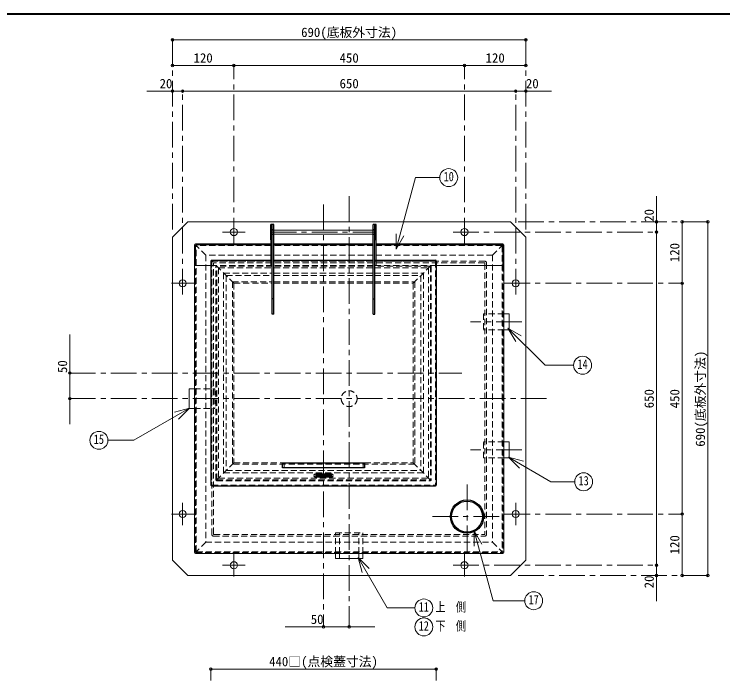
# Model space of a CAD drawing. Units: millimetres at full size, sheet at 1:10; some dimension numbers follow another scale. Extents: x -2123 to 1927, y -1358 to 1452.
# Drawn here: x -752 to 631, y 157 to 1452 of the extents above; entities that cross this region are included whole.
import ezdxf
from ezdxf.enums import TextEntityAlignment as Align

# ---------------------------------------------------------------- set-up
doc = ezdxf.new("R2010")
doc.units = ezdxf.units.MM
doc.header["$LTSCALE"] = 10
doc.header["$PDMODE"] = 32
doc.header["$PDSIZE"] = 5
doc.linetypes.add('CHAIN1', pattern=[8, 5, -1, 1, -1])
doc.linetypes.add('DASHED1', pattern=[1.8, 1.2, -0.6])
doc.layers.add('0-0', color=4, linetype='Continuous', lineweight=9)
doc.styles.add('ＭＳ ゴシック', font='')
doc.styles.get('ＭＳ ゴシック').set_extended_font_data('MS Gothic')

msp = doc.modelspace()

# ---------------------------------------------------------------- linework, layer by layer
at = {"layer": '0-0', "color": 1, "lineweight": 40}
msp.add_line((1927.2, 1451.91), (-2122.8, 1451.91), dxfattribs=at)
at = {"layer": '0-0', "linetype": 'CHAIN1'}
for p, q in [((-442.8, 1401.91), (-442.8, 1031.91)), ((247.2, 1401.91), (247.2, 1031.91)), ((-322.8, 1004.91), (-322.8, 1351.91)), ((127.2, 1004.91), (127.2, 1351.91)), ((-422.8, 904.91), (-422.8, 1301.91)), ((227.2, 904.91), (227.2, 1301.91)), ((-97.8, 1096.91), (-97.8, 256.91)), ((-147.8, 1080.91), (-147.8, 256.91)), ((602.2, 1046.91), (232.2, 1046.91)), ((-344.8, 1026.91), (-300.8, 1026.91)), ((-250.8, 1026.91), (-44.8, 1026.91)), ((105.2, 1026.91), (502.2, 1026.91)), ((-444.8, 926.91), (-400.8, 926.91)), ((205.2, 926.91), (552.2, 926.91)), ((239.2, 851.91), (139.2, 851.91)), ((-642.8, 751.91), (122.2, 751.91)), ((-642.8, 701.91), (297.2, 701.91)), ((239.2, 601.91), (139.2, 601.91)), ((132.2, 404.41), (132.2, 539.41)), ((-422.8, 454.91), (-422.8, 498.91)), ((227.2, 454.91), (227.2, 498.91)), ((-444.8, 476.91), (-400.8, 476.91)), ((64.7, 471.91), (199.7, 471.91)), ((205.2, 476.91), (552.2, 476.91)), ((-322.8, 354.91), (-322.8, 398.91)), ((127.2, 354.91), (127.2, 398.91)), ((-344.8, 376.91), (-300.8, 376.91)), ((105.2, 376.91), (502.2, 376.91)), ((602.2, 356.91), (232.2, 356.91)), ((-367.8, -7.59), (-367.8, 174.41)), ((72.2, -7.59), (72.2, 174.41))]:
    msp.add_line(p, q, dxfattribs=at)
at = {"layer": '0-0'}
for p, q in [((-442.8, 1401.91), (247.2, 1401.91)), ((-442.8, 1351.91), (-322.8, 1351.91)), ((-322.8, 1351.91), (127.2, 1351.91)), ((127.2, 1351.91), (247.2, 1351.91)), ((-492.8, 1301.91), (-422.8, 1301.91)), ((-422.8, 1301.91), (227.2, 1301.91)), ((297.2, 1301.91), (227.2, 1301.91)), ((502.2, 1096.91), (502.2, 1026.91)), ((-442.8, 1016.91), (-412.8, 1046.91)), ((217.2, 1046.91), (-412.8, 1046.91)), ((217.2, 1046.91), (247.2, 1016.91)), ((552.2, 926.91), (552.2, 1046.91)), ((602.2, 356.91), (602.2, 1046.91)), ((502.2, 376.91), (502.2, 1026.91)), ((-442.8, 386.91), (-442.8, 1016.91)), ((247.2, 386.91), (247.2, 1016.91)), ((552.2, 476.91), (552.2, 926.91)), ((-642.8, 826.91), (-642.8, 651.91)), ((552.2, 356.91), (552.2, 476.91)), ((-124.3, 399.91), (-124.3, 389.91)), ((-116.8, 389.91), (-124.3, 389.91)), ((-78.8, 389.91), (-71.3, 389.91)), ((-71.3, 399.91), (-71.3, 389.91)), ((-412.8, 356.91), (-442.8, 386.91)), ((247.2, 386.91), (217.2, 356.91)), ((502.2, 306.91), (502.2, 376.91)), ((-412.8, 356.91), (217.2, 356.91)), ((-222.8, 256.91), (-47.8, 256.91)), ((-367.8, 174.41), (72.2, 174.41))]:
    msp.add_line(p, q, dxfattribs=at)
at = {"layer": '0-0', "color": 7, "lineweight": 18}
for p, q in [((-5.91, 993.43), (31.51, 1133.09)), ((78.98, 1133.09), (31.51, 1133.09)), ((-50.8, 1030.91), (-244.8, 1030.91)), ((-250.8, 1011.91), (-250.8, 971.91)), ((-50.8, 1022.91), (-244.8, 1022.91)), ((-44.8, 1011.91), (-44.8, 971.91)), ((-5.91, 993.43), (-5.91, 1023.43)), ((-5.91, 993.43), (9.09, 1019.41)), ((-399.8, 401.91), (-399.8, 1001.91)), ((-250.8, 1003.91), (-397.8, 1003.91)), ((-397.8, 1001.91), (-397.8, 961.91)), ((-250.8, 1001.91), (-397.8, 1001.91)), ((-50.8, 1003.91), (-244.8, 1003.91)), ((-50.8, 1001.91), (-244.8, 1001.91)), ((202.2, 1003.91), (-44.8, 1003.91)), ((202.2, 1001.91), (-44.8, 1001.91)), ((202.2, 1001.91), (202.2, 961.91)), ((204.2, 1001.91), (204.2, 401.91)), ((-367.8, 961.91), (-397.8, 961.91)), ((202.2, 961.91), (72.2, 961.91)), ((214.2, 867.41), (204.2, 867.41)), ((214.2, 867.41), (214.2, 836.41)), ((204.2, 836.41), (214.2, 836.41)), ((212.17, 839.4), (238.15, 824.4)), ((212.17, 839.4), (284.49, 767.08)), ((212.17, 839.4), (227.17, 813.42)), ((284.49, 767.08), (340.25, 767.08)), ((-409.8, 682.91), (-409.8, 720.91)), ((-399.8, 720.91), (-409.8, 720.91)), ((-409.59, 683.21), (-517.95, 620.64)), ((-409.59, 683.21), (-438.57, 675.44)), ((-409.59, 683.21), (-430.8, 661.99)), ((-399.8, 682.91), (-409.8, 682.91)), ((-568.78, 620.64), (-517.95, 620.64)), ((204.2, 617.41), (214.2, 617.41)), ((214.2, 586.41), (214.2, 617.41)), ((214.2, 586.41), (204.2, 586.41)), ((213.26, 587.49), (234.47, 566.28)), ((213.26, 587.49), (242.24, 579.72)), ((213.26, 587.49), (295.89, 539.78)), ((342.33, 539.78), (295.89, 539.78)), ((146.43, 444.2), (146.43, 414.2)), ((146.43, 444.2), (161.43, 418.22)), ((-397.8, 399.91), (202.2, 399.91)), ((-116.8, 399.91), (-116.8, 389.91)), ((-116.8, 389.91), (-78.8, 389.91)), ((-80.24, 391.93), (-72.48, 362.95)), ((-80.24, 391.93), (-59.03, 370.72)), ((-80.24, 391.93), (-23.5, 293.65)), ((-78.8, 399.91), (-78.8, 389.91)), ((-23.5, 293.65), (30.4, 293.65))]:
    msp.add_line(p, q, dxfattribs=at)
at = {"layer": '0-0', "color": 5, "lineweight": 25}
for p, q in [((-250.8, 1011.91), (-250.8, 1041.91)), ((-247.8, 866.91), (-247.8, 1041.91)), ((-44.8, 1041.91), (-50.8, 1041.91)), ((-50.8, 866.91), (-50.8, 1041.91)), ((-47.8, 866.91), (-47.8, 1041.91)), ((-44.8, 1011.91), (-44.8, 1041.91)), ((-247.8, 1011.91), (-250.8, 1011.91)), ((-44.8, 1011.91), (-47.8, 1011.91)), ((-367.8, 970.41), (-367.8, 533.41)), ((-366.3, 971.91), (-247.8, 971.91)), ((-244.8, 971.91), (-50.8, 971.91)), ((-47.8, 971.91), (70.7, 971.91)), ((72.2, 970.41), (72.2, 533.41)), ((-244.8, 896.91), (-247.8, 896.91)), ((-50.8, 896.91), (-47.8, 896.91)), ((-244.8, 866.91), (-247.8, 866.91)), ((-50.8, 866.91), (-47.8, 866.91)), ((-227.8, 576.91), (-67.8, 576.91)), ((-227.8, 566.91), (-227.8, 576.91)), ((-67.8, 576.91), (-67.8, 566.91)), ((-67.8, 566.91), (-227.8, 566.91)), ((-131.8, 554.91), (-163.8, 554.91)), ((-132.8, 553.41), (-162.8, 553.41)), ((-162.8, 553.41), (-162.8, 550.41)), ((-131.8, 548.91), (-163.8, 548.91)), ((-366.3, 531.91), (70.7, 531.91))]:
    msp.add_line(p, q, dxfattribs=at)
at = {"layer": '0-0', "color": 7, "linetype": 'DASHED1', "lineweight": 18}
for p, q in [((-244.8, 1031.91), (-250.8, 1031.91)), ((-44.8, 1031.91), (-50.8, 1031.91)), ((-244.8, 1021.91), (-250.8, 1021.91)), ((-44.8, 1021.91), (-50.8, 1021.91)), ((-366.3, 969.66), (-366.3, 534.16)), ((-365.55, 970.41), (-247.8, 970.41)), ((-244.8, 970.41), (-50.8, 970.41)), ((-47.8, 970.41), (69.95, 970.41)), ((70.7, 969.66), (70.7, 534.16)), ((-224.8, 576.91), (-224.8, 566.91)), ((-70.8, 576.91), (-70.8, 566.91)), ((-153.8, 553.41), (-153.8, 550.41)), ((-141.8, 553.41), (-141.8, 550.41)), ((-365.55, 533.41), (69.95, 533.41))]:
    msp.add_line(p, q, dxfattribs=at)
at = {"layer": '0-0', "linetype": 'DASHED1'}
for p, q in [((-244.8, 1030.91), (-250.8, 1030.91)), ((-50.8, 1030.91), (-44.8, 1030.91)), ((-244.8, 1022.91), (-250.8, 1022.91)), ((-250.8, 1013.91), (-250.8, 1011.91)), ((-50.8, 1022.91), (-44.8, 1022.91)), ((-44.8, 1013.91), (-44.8, 1011.91)), ((-377.8, 981.91), (-397.36, 1001.47)), ((-396.3, 404.16), (-396.3, 999.66)), ((-250.8, 1000.41), (-395.55, 1000.41)), ((-50.8, 1000.41), (-244.8, 1000.41)), ((199.95, 1000.41), (-44.8, 1000.41)), ((182.2, 981.91), (201.76, 1001.47)), ((200.7, 999.66), (200.7, 404.16)), ((-377.8, 981.91), (-377.8, 421.91)), ((-250.8, 981.91), (-377.8, 981.91)), ((-50.8, 969.91), (-362.8, 969.91)), ((-250.8, 961.91), (-250.8, 971.91)), ((-50.8, 981.91), (-244.8, 981.91)), ((167.2, 969.91), (-47.8, 969.91)), ((182.2, 981.91), (-44.8, 981.91)), ((-44.8, 961.91), (-44.8, 971.91)), ((182.2, 981.91), (182.2, 421.91)), ((-397.8, 402.91), (-397.8, 961.91)), ((-247.8, 961.91), (-367.8, 961.91)), ((-365.8, 436.91), (-365.8, 966.91)), ((-362.8, 438.41), (-362.8, 965.41)), ((-50.8, 966.91), (-361.3, 966.91)), ((-357.8, 543.41), (-357.8, 960.41)), ((-322.8, 926.91), (-357.36, 961.47)), ((-356.3, 544.16), (-356.3, 959.66)), ((-247.8, 960.41), (-355.55, 960.41)), ((-352.8, 956.91), (-352.8, 546.91)), ((-352.8, 956.91), (-247.8, 956.91)), ((-50.8, 961.91), (-244.8, 961.91)), ((-50.8, 960.41), (-244.8, 960.41)), ((-244.8, 956.91), (-50.8, 956.91)), ((165.7, 966.91), (-47.8, 966.91)), ((72.2, 961.91), (-47.8, 961.91)), ((59.95, 960.41), (-47.8, 960.41)), ((-47.8, 956.91), (57.2, 956.91)), ((27.2, 926.91), (61.76, 961.47)), ((57.2, 956.91), (57.2, 546.91)), ((60.7, 960.41), (60.7, 544.16)), ((62.2, 960.41), (62.2, 543.41)), ((167.2, 965.41), (167.2, 438.41)), ((170.2, 966.91), (170.2, 436.91)), ((202.2, 961.91), (202.2, 402.91)), ((-342.8, 946.91), (-342.8, 556.91)), ((-342.8, 946.91), (-247.8, 946.91)), ((-337.8, 941.91), (-337.8, 561.91)), ((-337.8, 941.91), (-247.8, 941.91)), ((-244.8, 946.91), (-50.8, 946.91)), ((-244.8, 941.91), (-50.8, 941.91)), ((-47.8, 946.91), (47.2, 946.91)), ((-47.8, 941.91), (42.2, 941.91)), ((42.2, 941.91), (42.2, 561.91)), ((47.2, 946.91), (47.2, 556.91)), ((-325.8, 929.91), (-325.8, 573.91)), ((-325.8, 929.91), (-247.8, 929.91)), ((-322.8, 926.91), (-322.8, 576.91)), ((-322.8, 926.91), (-247.8, 926.91)), ((-244.8, 929.91), (-50.8, 929.91)), ((-244.8, 926.91), (-50.8, 926.91)), ((-47.8, 929.91), (30.2, 929.91)), ((-47.8, 926.91), (27.2, 926.91)), ((27.2, 926.91), (27.2, 576.91)), ((30.2, 929.91), (30.2, 573.91)), ((164.2, 867.41), (164.2, 836.41)), ((204.2, 867.41), (164.2, 867.41)), ((204.2, 836.41), (164.2, 836.41)), ((-399.8, 720.91), (-359.8, 720.91)), ((-359.8, 720.91), (-359.8, 682.91)), ((-399.8, 682.91), (-359.8, 682.91)), ((164.2, 586.41), (164.2, 617.41)), ((204.2, 617.41), (164.2, 617.41)), ((204.2, 586.41), (164.2, 586.41)), ((-322.8, 576.91), (-357.36, 542.35)), ((30.2, 573.91), (-325.8, 573.91)), ((-322.8, 576.91), (-227.8, 576.91)), ((-67.8, 576.91), (27.2, 576.91)), ((27.2, 576.91), (61.76, 542.35)), ((-342.8, 556.91), (47.2, 556.91)), ((-337.8, 561.91), (42.2, 561.91)), ((-356.3, 541.91), (60.7, 541.91)), ((-355.55, 543.41), (59.95, 543.41)), ((-352.8, 546.91), (57.2, 546.91)), ((-362.8, 433.91), (167.2, 433.91)), ((-361.3, 436.91), (165.7, 436.91)), ((-124.3, 439.91), (-71.3, 439.91)), ((-124.3, 399.91), (-124.3, 439.91)), ((-116.8, 399.91), (-116.8, 439.91)), ((-78.8, 399.91), (-78.8, 439.91)), ((-71.3, 399.91), (-71.3, 439.91)), ((-377.8, 421.91), (-397.36, 402.35)), ((-377.8, 421.91), (182.2, 421.91)), ((182.2, 421.91), (201.76, 402.35)), ((-396.8, 401.91), (201.2, 401.91)), ((-395.55, 403.41), (199.95, 403.41))]:
    msp.add_line(p, q, dxfattribs=at)
at = {"layer": '0-0', "color": 5, "lineweight": 25}
for points in [[(-244.8, 866.91), (-244.8, 1041.91), (-250.8, 1041.91)], [(-132.8, 553.41), (-132.8, 550.41), (-162.8, 550.41)]]:
    msp.add_lwpolyline(points, dxfattribs=at)
at = {"layer": '0-0', "color": 7, "lineweight": 18}
msp.add_lwpolyline([(146.43, 444.2), (182.99, 307.74), (244.83, 307.74)], dxfattribs=at)
for centre in [(96.48, 1133.09), (357.75, 767.08), (-586.28, 620.64), (359.83, 539.78), (262.33, 307.74), (47.9, 293.65), (47.9, 256.65)]:
    msp.add_circle(centre, 17.5, dxfattribs=at)
at = {"layer": '0-0'}
for centre in [(-322.8, 1026.91), (127.2, 1026.91), (-422.8, 926.91), (227.2, 926.91), (-422.8, 476.91), (227.2, 476.91), (-322.8, 376.91), (127.2, 376.91)]:
    msp.add_circle(centre, 7, dxfattribs=at)
at = {"layer": '0-0', "linetype": 'DASHED1'}
msp.add_circle((-97.8, 701.91), 15.5, dxfattribs=at)
at = {"layer": '0-0', "color": 5, "lineweight": 25}
for radius in [32.5, 30.25]:
    msp.add_circle((132.2, 471.91), radius, dxfattribs=at)
at = {"layer": '0-0', "color": 7, "lineweight": 18}
for centre, start, end in [((-397.8, 1001.91), 90, 180), ((202.2, 1001.91), 0, 90), ((-397.8, 401.91), 180, 270), ((202.2, 401.91), 270, 0)]:
    msp.add_arc(centre, 2, start, end, dxfattribs=at)
at = {"layer": '0-0', "linetype": 'DASHED1'}
for centre, radius, start, end in [((-396.3, 1000.41), 1.5, 90, 180), ((-396.8, 1000.91), 1, 90, 180), ((-395.55, 999.66), 0.75, 90, 180), ((199.95, 999.66), 0.75, 0, 90), ((200.7, 1000.41), 1.5, 0, 90), ((201.2, 1000.91), 1, 0, 90), ((-362.8, 966.91), 3, 90, 180), ((167.2, 966.91), 3, 0, 90), ((-361.3, 965.41), 1.5, 90, 180), ((-356.3, 960.41), 1.5, 90, 180), ((-355.55, 959.66), 0.75, 90, 180), ((59.95, 959.66), 0.75, 0, 90), ((60.7, 960.41), 1.5, 0, 90), ((165.7, 965.41), 1.5, 0, 90), ((-356.3, 543.41), 1.5, 180, 270), ((-355.55, 544.16), 0.75, 180, 270), ((59.95, 544.16), 0.75, 270, 0), ((60.7, 543.41), 1.5, 270, 0), ((-362.8, 436.91), 3, 180, 270), ((-361.3, 438.41), 1.5, 180, 270), ((165.7, 438.41), 1.5, 270, 0), ((167.2, 436.91), 3, 270, 0), ((-396.3, 403.41), 1.5, 180, 270), ((-396.8, 402.91), 1, 180, 270), ((-395.55, 404.16), 0.75, 180, 270), ((199.95, 404.16), 0.75, 270, 0), ((200.7, 403.41), 1.5, 270, 0), ((201.2, 402.91), 1, 270, 0)]:
    msp.add_arc(centre, radius, start, end, dxfattribs=at)
at = {"layer": '0-0', "color": 5, "lineweight": 25}
for centre, radius, start, end in [((-366.3, 970.41), 1.5, 90, 180), ((70.7, 970.41), 1.5, 0, 90), ((-163.8, 551.91), 3, 90, 270), ((-131.8, 551.91), 3, 270, 90), ((-366.3, 533.41), 1.5, 180, 270), ((70.7, 533.41), 1.5, 270, 0)]:
    msp.add_arc(centre, radius, start, end, dxfattribs=at)
at = {"layer": '0-0', "color": 7, "linetype": 'DASHED1', "lineweight": 18}
for centre, start, end in [((-365.55, 969.66), 90, 180), ((69.95, 969.66), 0, 90), ((-365.55, 534.16), 180, 270), ((69.95, 534.16), 270, 0)]:
    msp.add_arc(centre, 0.75, start, end, dxfattribs=at)
at = {"layer": '0-0', "color": 1}
for p in [(-442.8, 1401.91), (247.2, 1401.91), (-442.8, 1351.91), (-322.8, 1351.91), (127.2, 1351.91), (247.2, 1351.91), (-442.8, 1301.91), (-422.8, 1301.91), (227.2, 1301.91), (247.2, 1301.91), (502.2, 1046.91), (552.2, 1046.91), (602.2, 1046.91), (502.2, 1026.91), (552.2, 926.91), (-642.8, 751.91), (-642.8, 701.91), (552.2, 476.91), (502.2, 376.91), (502.2, 356.91), (552.2, 356.91), (602.2, 356.91), (-147.8, 256.91), (-97.8, 256.91), (-367.8, 174.41), (72.2, 174.41)]:
    msp.add_point(p, dxfattribs=at)

# ---------------------------------------------------------------- texts
at = {"layer": '0-0', "color": 7, "style": 'ＭＳ ゴシック'}
for s, p in [('690(底板外寸法)', (-191.55, 1401.91)), ('120', (-401.55, 1351.91)), ('450', (-116.55, 1351.91)), ('120', (168.45, 1351.91)), ('20', (-467.8, 1301.91)), ('650', (-116.55, 1301.91)), ('20', (247.2, 1301.91)), ('50', (-172.8, 256.91)), ('440□(点検蓋寸法)', (-254.05, 174.41))]:
    msp.add_text(s, height=18.33, dxfattribs=at).set_placement(p, align=Align.BOTTOM_LEFT)
at = {"layer": '0-0', "color": 7, "style": 'ＭＳ ゴシック', "width": 0.8}
for s, p in [('10', (86.48, 1120.59)), ('14', (347.75, 754.58)), ('15', (-596.28, 608.14)), ('13', (349.83, 527.28)), ('17', (252.33, 295.24)), ('11', (37.9, 281.15)), ('上\u3000側', (70.4, 281.15)), ('12', (37.9, 244.15)), ('下\u3000側', (70.4, 244.15))]:
    msp.add_text(s, height=18.33, dxfattribs=at).set_placement(p, align=Align.BOTTOM_LEFT)
at = {"layer": '0-0', "color": 7, "style": 'ＭＳ ゴシック'}
for s, p in [('20', (502.2, 1046.91)), ('120', (552.2, 968.16)), ('690(底板外寸法)', (602.2, 608.16)), ('50', (-642.8, 751.91)), ('650', (502.2, 683.16)), ('450', (552.2, 683.16)), ('120', (552.2, 398.16)), ('20', (502.2, 331.91))]:
    msp.add_text(s, height=18.33, rotation=90, dxfattribs=at).set_placement(p, align=Align.BOTTOM_LEFT)

doc.saveas('drawing.dxf')
